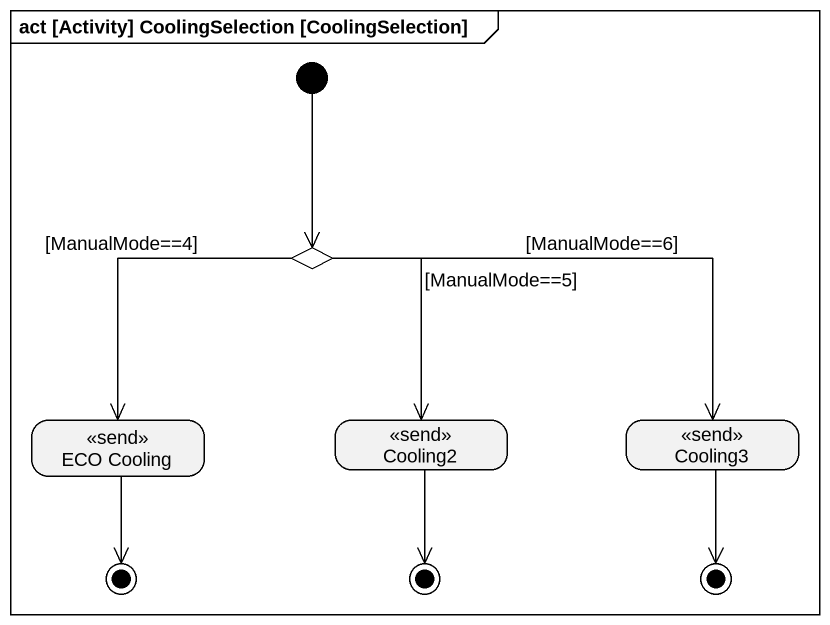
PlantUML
@startuml
mainframe act [Activity] CoolingSelection [CoolingSelection]
hide empty description
state choice1 <<choice>>
state "ECO Cooling" as ECO_Cooling <<send>>
state Cooling2 <<send>>
state Cooling3 <<send>>
state final1 <<end>>
state final2 <<end>>
state final3 <<end>>
[*] --> choice1
choice1 --> ECO_Cooling : [ManualMode==4]
choice1 --> Cooling2 : [ManualMode==5]
choice1 -right-> Cooling3 : [ManualMode==6]
ECO_Cooling --> final1
Cooling2 --> final2
Cooling3 --> final3
@enduml
